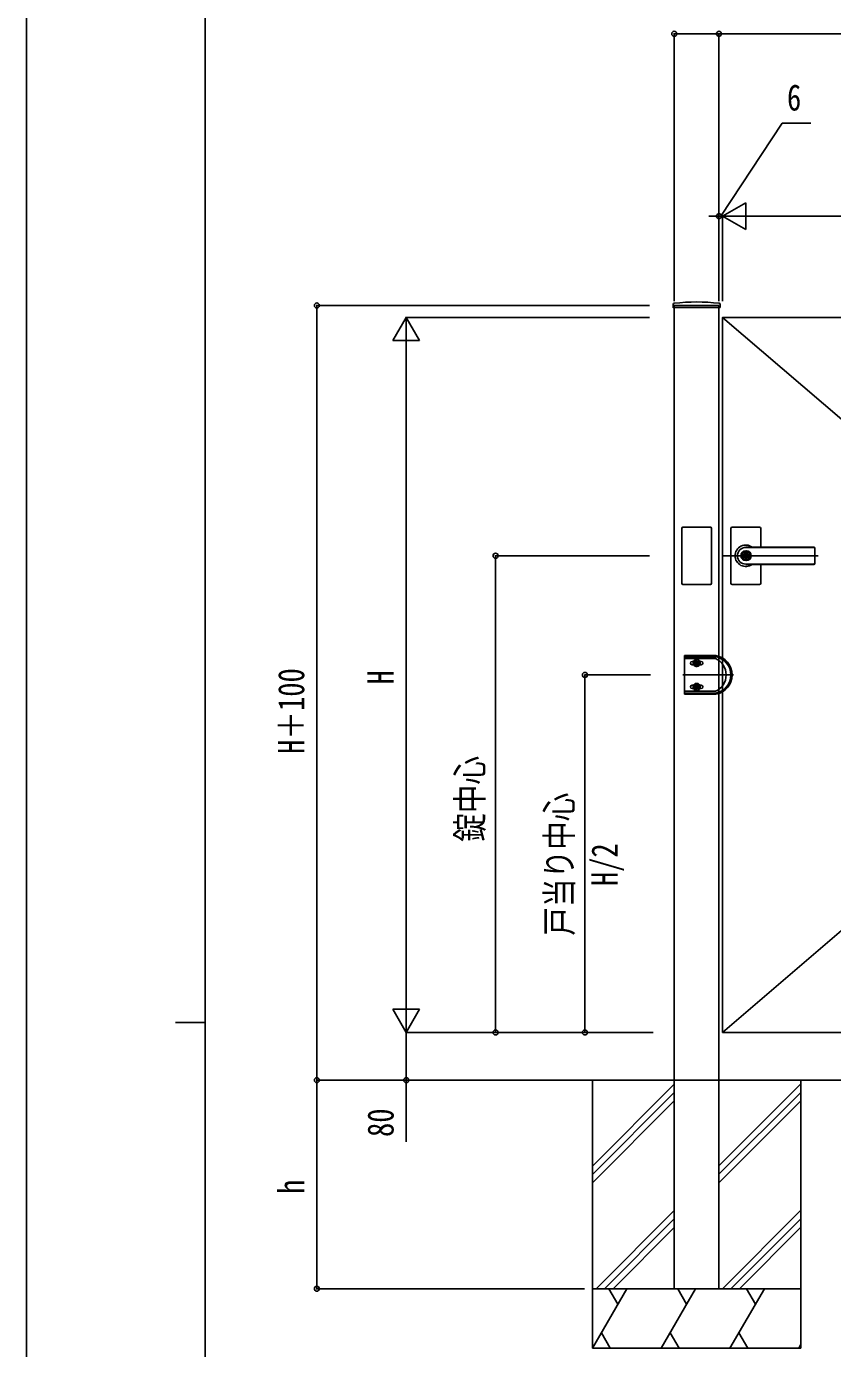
# Model space of a CAD drawing. Units: millimetres, scale not verified. Extents: x -4205 to 4205, y -2970 to 2970.
# Drawn here: x -4205 to -2852, y -422 to 1797 of the extents above; entities that cross this region are included whole.
import ezdxf
from ezdxf.enums import TextEntityAlignment as Align

# ---------------------------------------------------------------- set-up
doc = ezdxf.new("R2010")
doc.units = ezdxf.units.MM
doc.header["$LTSCALE"] = 12
for name, color, linetype in [('0-3_YKK_A1', 4, 'Continuous'), ('0-4_YKK_D', 6, 'Continuous'), ('0-5_YKK_ZWAK', 7, 'Continuous'), ('0-6_YSS_K', 3, 'Continuous')]:
    doc.layers.add(name, color=color, linetype=linetype)
doc.styles.add('ＭＳ ゴシック', font='')
doc.styles.get('ＭＳ ゴシック').set_extended_font_data('MS Gothic')

msp = doc.modelspace()

# ---------------------------------------------------------------- linework, layer by layer
at = {"layer": '0-3_YKK_A1'}
for p, q in [((-3119.32, 1330.4), (-3119.58, 1325.53)), ((-3119.08, 1325), (-3040.88, 1325)), ((-3117.48, 28.5), (-3117.48, 1325)), ((-3042.48, 1328.5), (-3042.48, 1325)), ((-3042.48, 28.5), (-3042.48, 1325)), ((-3040.64, 1330.4), (-3040.38, 1325.53)), ((-3036.48, 1308.5), (-2336.48, 708.5)), ((-3104.98, 954.5), (-3104.98, 862.5)), ((-3056.98, 956.5), (-3102.98, 956.5)), ((-3054.98, 954.5), (-3054.98, 862.5)), ((-3022.48, 954.5), (-3022.48, 908.5)), ((-2974.48, 956.5), (-3020.48, 956.5)), ((-2972.48, 954.5), (-2972.48, 923)), ((-2998.38, 913.05), (-2998.38, 910)), ((-2998.38, 913.05), (-2996.58, 913.05)), ((-2997.06, 909.18), (-2998.38, 910)), ((-2883.48, 923), (-2997.48, 923)), ((-2883.48, 922.5), (-2997.48, 922.5)), ((-2996.48, 916.7), (-2997.48, 916.7)), ((-2996.58, 913.05), (-2996.58, 910.45)), ((-2994.78, 909.5), (-2996.4, 910.17)), ((-2881.48, 921), (-2881.48, 896)), ((-2876.22, 908.5), (-3036.48, 908.5)), ((-3022.48, 908.5), (-3022.48, 862.5)), ((-2997.06, 907.82), (-2998.38, 907)), ((-2998.38, 907), (-2998.38, 903.95)), ((-2998.38, 903.95), (-2996.58, 903.95)), ((-2996.48, 900.3), (-2997.48, 900.3)), ((-2883.48, 894.5), (-2997.48, 894.5)), ((-2883.48, 894), (-2997.48, 894)), ((-2996.58, 906.55), (-2996.58, 903.95)), ((-2996.4, 906.83), (-2994.78, 907.5)), ((-2994.78, 909.5), (-2994.78, 907.5)), ((-2972.48, 894), (-2972.48, 862.5)), ((-3056.98, 860.5), (-3102.98, 860.5)), ((-2974.48, 860.5), (-3020.48, 860.5)), ((-3100.48, 741), (-3100.48, 676)), ((-3047.76, 741), (-3100.48, 741)), ((-3047.93, 739), (-3100.48, 739)), ((-3100.48, 736), (-3048.49, 736)), ((-3079.98, 735.4), (-3079.98, 721.6)), ((-3086.88, 728.5), (-3073.08, 728.5)), ((-3079.49, 727.03), (-3079.49, 726.05)), ((-3072.23, 731.25), (-3074.76, 731.25)), ((-3072.23, 725.75), (-3074.76, 725.75)), ((-3018.08, 708.5), (-3102.98, 708.5)), ((-3087.73, 691.25), (-3085.2, 691.25)), ((-3086.88, 688.5), (-3073.08, 688.5)), ((-3085.2, 691.25), (-3074.76, 691.25)), ((-3079.98, 681.6), (-3079.98, 695.4)), ((-3079.49, 689.97), (-3079.49, 690.95)), ((-3072.23, 691.25), (-3074.76, 691.25)), ((-3036.48, 108.5), (-2336.48, 708.5)), ((-3100.48, 681), (-3048.49, 681)), ((-3100.48, 678), (-3047.93, 678)), ((-3047.76, 676), (-3100.48, 676)), ((-3087.73, 685.75), (-3085.2, 685.75)), ((-3085.2, 685.75), (-3074.76, 685.75)), ((-3072.23, 685.75), (-3074.76, 685.75)), ((-3117.48, 28.5), (-3117.48, -321.5)), ((-3042.48, 28.5), (-3042.48, -321.5)), ((-3042.48, -321.5), (-3117.48, -321.5))]:
    msp.add_line(p, q, dxfattribs=at)
for points in [[(-3042.48, 1328.5), (-3117.48, 1328.5), (-3117.48, 1325)], [(-2336.48, 1308.5), (-3036.48, 1308.5), (-3036.48, 108.5), (-2336.48, 108.5), (-2336.48, 241.5)], [(-3087.73, 731.25), (-3085.2, 731.25), (-3074.76, 731.25)], [(-3087.73, 725.75), (-3085.2, 725.75), (-3074.76, 725.75)], [(-3081.45, 728.01), (-3082.43, 728.01), (-3082.43, 728.99), (-3081.45, 728.99)], [(-3080.47, 729.97), (-3080.47, 730.95), (-3079.49, 730.95), (-3079.49, 729.97)], [(-3079.49, 726.05), (-3080.47, 726.05), (-3080.47, 727.03)], [(-3078.51, 728.99), (-3077.53, 728.99), (-3077.53, 728.01), (-3078.51, 728.01)], [(-3081.45, 688.99), (-3082.43, 688.99), (-3082.43, 688.01), (-3081.45, 688.01)], [(-3079.49, 690.95), (-3080.47, 690.95), (-3080.47, 689.97)], [(-3078.51, 688.01), (-3077.53, 688.01), (-3077.53, 688.99), (-3078.51, 688.99)], [(-3080.47, 687.03), (-3080.47, 686.05), (-3079.49, 686.05), (-3079.49, 687.03)]]:
    msp.add_lwpolyline(points, dxfattribs=at)
for centre, radius in [((-2997.48, 908.5), 6.6), ((-3079.98, 728.5), 5.9), ((-3079.98, 688.5), 5.9)]:
    msp.add_circle(centre, radius, dxfattribs=at)
for centre, radius, start, end in [((-3117.33, 1330.3), 2, 96.74435, 177), ((-3079.98, 1014.5), 320, 83.25565, 96.74435), ((-3042.63, 1330.3), 2, 3, 83.25565), ((-3119.08, 1325.5), 0.5, 177, 270), ((-3040.88, 1325.5), 0.5, 270, 3), ((-3102.98, 954.5), 2, 90, 180), ((-3056.98, 954.5), 2, 0, 90), ((-3020.48, 954.5), 2, 90, 180), ((-2974.48, 954.5), 2, 0, 90), ((-2997.48, 908.5), 18, 53.66394, 180.00366), ((-2997.48, 908.5), 14, 90, 270), ((-2997.48, 908.5), 8.2, 90, 270), ((-2997.48, 908.5), 4, 103.00288, 256.99712), ((-2997.48, 908.5), 2, 116.74368, 243.25632), ((-2997.48, 908.5), 4, 283.00288, 76.99712), ((-2996.28, 910.45), 0.3, 180, 247.38014), ((-2996.48, 908.5), 8.2, 270, 90), ((-2883.48, 921), 2, 0, 90), ((-2883.48, 920.5), 2, 0, 90), ((-2997.48, 908.5), 18, 180.00366, 306.33606), ((-2997.48, 908.5), 0.8, 301.82132, 58.17868), ((-2996.28, 906.55), 0.3, 112.61986, 180), ((-2883.48, 896.5), 2, 270, 0), ((-2883.48, 896), 2, 270, 0), ((-3102.98, 862.5), 2, 180, 270), ((-3056.98, 862.5), 2, 270, 0), ((-3020.48, 862.5), 2, 180, 270), ((-2974.48, 862.5), 2, 270, 0), ((-3060.48, 708.5), 30, 293.55646, 66.44354), ((-3053.48, 708.5), 31, 280.30451, 79.69549), ((-3053.48, 708.5), 33, 279.98655, 80.01345), ((-3087.73, 728.5), 2.75, 90, 180), ((-3087.73, 728.5), 2.75, 180, 270), ((-3081.45, 729.97), 0.98, 270, 0), ((-3081.45, 727.03), 0.98, 0, 90), ((-3078.51, 729.97), 0.98, 180, 270), ((-3078.51, 727.03), 0.98, 90, 180), ((-3072.23, 728.5), 2.75, 0, 90), ((-3072.23, 728.5), 2.75, 270, 0), ((-3087.73, 688.5), 2.75, 90, 180), ((-3087.73, 688.5), 2.75, 180, 270), ((-3081.45, 689.97), 0.98, 270, 0), ((-3081.45, 687.03), 0.98, 0, 90), ((-3078.51, 689.97), 0.98, 180, 270), ((-3078.51, 687.03), 0.98, 90, 180), ((-3072.23, 688.5), 2.75, 0, 90), ((-3072.23, 688.5), 2.75, 270, 0)]:
    msp.add_arc(centre, radius, start, end, dxfattribs=at)
at = {"layer": '0-4_YKK_D'}
for p, q in [((-3117.48, 1335.62), (-3117.48, 1785.5)), ((-3117.48, 1784.5), (-3042.48, 1784.5)), ((-3042.48, 1335.62), (-3042.48, 1785.5)), ((-3042.48, 1335.62), (-3042.48, 1785.5)), ((-3042.48, 1784.5), (-2311.48, 1784.5)), ((-3036.48, 1478.5), (-2997.51, 1501)), ((-2997.51, 1456), (-2997.51, 1501)), ((-3042.48, 1478.5), (-3059.48, 1478.5)), ((-3042.48, 1335.62), (-3042.48, 1479.5)), ((-3036.48, 1478.5), (-3042.48, 1478.5)), ((-3036.48, 1478.5), (-3042.48, 1478.5)), ((-3036.48, 1335.62), (-3036.48, 1479.5)), ((-3036.48, 1335.62), (-3036.48, 1479.5)), ((-3036.48, 1478.5), (-3019.48, 1478.5)), ((-3036.48, 1478.5), (-2997.51, 1456)), ((-3036.48, 1478.5), (-2958.54, 1478.5)), ((-2991.48, 1478.5), (-2381.48, 1478.5)), ((-3158.86, 1328.5), (-3718.48, 1328.5)), ((-3717.48, 1328.5), (-3717.48, 28.5)), ((-3567.48, 1308.5), (-3589.98, 1269.53)), ((-3158.86, 1308.5), (-3568.48, 1308.5)), ((-3567.48, 1308.5), (-3544.98, 1269.53)), ((-3567.48, 1308.5), (-3567.48, 1230.56)), ((-3589.98, 1269.53), (-3544.98, 1269.53)), ((-3567.48, 1263.5), (-3567.48, 153.5)), ((-3158.86, 908.5), (-3418.48, 908.5)), ((-3417.48, 908.5), (-3417.48, 108.5)), ((-3157.31, 708.5), (-3268.48, 708.5)), ((-3267.48, 708.5), (-3267.48, 108.5)), ((-3567.48, 108.5), (-3567.48, 186.44)), ((-3567.48, 108.5), (-3589.98, 147.47)), ((-3544.98, 147.47), (-3589.98, 147.47)), ((-3567.48, 108.5), (-3544.98, 147.47)), ((-3158.86, 108.5), (-3568.48, 108.5)), ((-3158.86, 108.5), (-3568.48, 108.5)), ((-3158.86, 108.5), (-3418.48, 108.5)), ((-3153.15, 108.5), (-3268.48, 108.5)), ((-3318.2, 28.5), (-3718.48, 28.5)), ((-3343.2, 28.5), (-3718.48, 28.5)), ((-3717.48, -321.5), (-3717.48, 28.5)), ((-3318.2, 28.5), (-3568.48, 28.5)), ((-3268.48, -321.5), (-3718.48, -321.5))]:
    msp.add_line(p, q, dxfattribs=at)
for points in [[(-3039.48, 1478.5), (-2936.34, 1634.5), (-2888.34, 1634.5)], [(-3567.48, 108.5), (-3567.48, 28.5), (-3567.48, -74.9)]]:
    msp.add_lwpolyline(points, dxfattribs=at)
for centre in [(-3117.48, 1784.5), (-3042.48, 1784.5), (-3042.48, 1784.5), (-3042.48, 1478.5), (-3717.48, 1328.5), (-3417.48, 908.5), (-3267.48, 708.5), (-3417.48, 108.5), (-3267.48, 108.5), (-3717.48, 28.5), (-3717.48, 28.5), (-3567.48, 28.5), (-3717.48, -321.5)]:
    msp.add_circle(centre, 4.25, dxfattribs=at)
at = {"layer": '0-5_YKK_ZWAK'}
for p, q in [((-3904.98, -2525), (-3904.98, 2775)), ((-3954.98, 125), (-3904.98, 125))]:
    msp.add_line(p, q, dxfattribs=at)
msp.add_lwpolyline([(-4205, -2970), (4205, -2970), (4205, 2970), (-4205, 2970)], close=True, dxfattribs=at)
at = {"layer": '0-6_YSS_K'}
for p, q in [((-1986.48, 28.5), (-3367.48, 28.5)), ((-3254.98, 28.5), (-3254.98, -421.5)), ((-2904.98, 28.5), (-2904.98, -421.5)), ((-3254.98, -115.72), (-3117.48, 21.78)), ((-3254.98, -129.86), (-3117.48, 7.64)), ((-3042.48, -115.35), (-2904.98, 22.15)), ((-3042.48, -129.5), (-2904.98, 8)), ((-3254.98, -144.01), (-3117.48, -6.51)), ((-3042.48, -143.64), (-2904.98, -6.14)), ((-3248.63, -321.5), (-3117.48, -190.35)), ((-3036.49, -321.5), (-2904.98, -189.99)), ((-3234.48, -321.5), (-3117.48, -204.5)), ((-3220.34, -321.5), (-3117.48, -218.64)), ((-3022.35, -321.5), (-2904.98, -204.13)), ((-3008.21, -321.5), (-2904.98, -218.27)), ((-3254.98, -321.5), (-2904.98, -321.5)), ((-3254.98, -421.5), (-3197.25, -321.5)), ((-3227.25, -321.5), (-3212.25, -347.48)), ((-3139.51, -421.5), (-3081.78, -321.5)), ((-3111.78, -321.5), (-3096.78, -347.48)), ((-3024.04, -421.5), (-2966.31, -321.5)), ((-2996.31, -321.5), (-2981.31, -347.48)), ((-3224.98, -421.5), (-3239.98, -395.52)), ((-3109.51, -421.5), (-3124.51, -395.52)), ((-2994.04, -421.5), (-3009.04, -395.52)), ((-3254.98, -421.5), (-2904.98, -421.5)), ((-2908.57, -421.5), (-2904.98, -415.28))]:
    msp.add_line(p, q, dxfattribs=at)

# ---------------------------------------------------------------- texts
at = {"layer": '0-4_YKK_D', "style": 'ＭＳ ゴシック', "width": 0.8}
msp.add_text('6', height=43.99, dxfattribs=at).set_placement((-2928.34, 1642.5), align=Align.BOTTOM_LEFT)
for s, p in [('H＋100', (-3725.48, 576.1)), ('H', (-3575.48, 692.5)), ('錠中心', (-3425.48, 428.5)), ('戸当り中心', (-3275.48, 270.9)), ('H/2', (-3199.48, 354.1)), ('80', (-3575.48, -66.9)), ('h', (-3725.48, -162.5))]:
    msp.add_text(s, height=43.99, rotation=90, dxfattribs=at).set_placement(p, align=Align.BOTTOM_LEFT)

doc.saveas('drawing.dxf')
